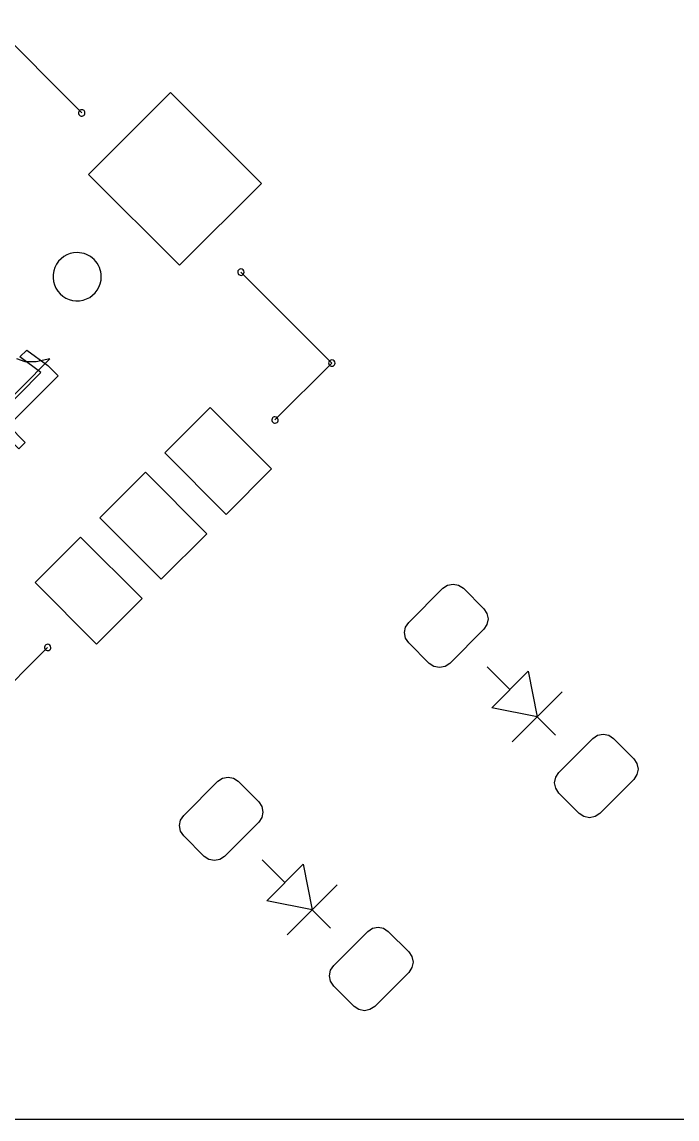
# Model space of a CAD drawing. Header units: millimetres. Extents: x 10 to 287, y 10 to 200.
# Drawn here: x 32.23 to 42.42, y 102.16 to 119.21 of the extents above; entities that cross this region are included whole.
import ezdxf

# ---------------------------------------------------------------- set-up
doc = ezdxf.new("R2010")
doc.units = ezdxf.units.MM
doc.layers.get('0').update_dxf_attribs({"linetype": 'CONTINUOUS'})

msp = doc.modelspace()

# ---------------------------------------------------------------- linework, layer by layer
at = {"color": 7}
for points in [[(31.75, 119.2105), (33.1642, 117.7963)], [(33.1642, 117.7963), (31.75, 119.2105)], [(35.6391, 115.3214), (37.0533, 113.9072)], [(36.1694, 113.0233), (37.0533, 113.9072), (35.6391, 115.3214)], [(31.7715, 113.0735), (32.6696, 113.9715), (32.4557, 113.9287), (32.2847, 113.9287), (32.1564, 113.9715)], [(37.0533, 113.9072), (36.1694, 113.0233)], [(39.8232, 108.834), (39.4697, 109.1875)], [(39.5404, 108.5511), (40.1061, 109.1168)], [(40.1061, 109.1168), (40.2475, 108.4097), (39.5404, 108.5511)], [(40.2475, 108.4097), (40.6364, 108.7986)], [(40.2475, 108.4097), (39.8586, 108.0208)], [(40.5303, 108.1269), (40.2475, 108.4097)], [(36.3232, 105.834), (35.9697, 106.1875)], [(36.0404, 105.5511), (36.6061, 106.1168)], [(36.6061, 106.1168), (36.7475, 105.4097), (36.0404, 105.5511)], [(36.7475, 105.4097), (37.1364, 105.7986)], [(36.7475, 105.4097), (36.3586, 105.0208)], [(37.0303, 105.1269), (36.7475, 105.4097)], [(20.5, 102.1572), (53.3158, 102.1572)]]:
    msp.add_lwpolyline(points, dxfattribs=at)
for points in [[(34.6845, 115.4275), (33.2703, 116.8417), (34.5431, 118.1145), (35.9573, 116.7003)], [(34.6845, 115.4275), (33.2703, 116.8417), (34.5431, 118.1145), (35.9573, 116.7003)], [(34.6845, 115.4275), (33.2703, 116.8417), (34.5431, 118.1145), (35.9573, 116.7003)], [(33.1642, 117.8463)], [(33.0935, 115.6257)], [(33.0935, 115.6257)], [(33.0935, 115.6257)], [(33.0935, 115.6257)], [(33.0935, 115.6257)], [(33.0935, 115.6257)], [(35.6391, 115.3714)], [(31.601109, 113.356778), (31.863499, 113.094387), (32.529404, 113.760293), (32.201862, 114.003647), (32.309436, 114.111221), (32.635388, 113.869457), (32.796003, 113.708843), (32.022523, 112.935363), (32.284914, 112.672973), (32.185524, 112.573583), (31.501719, 113.257388)], [(37.0533, 113.9572), (37.0533, 113.9572)], [(35.4093, 111.5561), (34.4547, 112.5107), (35.1618, 113.2178), (36.1164, 112.2632)], [(35.4093, 111.5561), (34.4547, 112.5107), (35.1618, 113.2178), (36.1164, 112.2632)], [(35.4093, 111.5561), (34.4547, 112.5107), (35.1618, 113.2178), (36.1164, 112.2632)], [(36.1694, 113.0733)], [(34.4017, 110.5484), (33.4471, 111.503), (34.1542, 112.2101), (35.1088, 111.2555)], [(34.4017, 110.5484), (33.4471, 111.503), (34.1542, 112.2101), (35.1088, 111.2555)], [(34.4017, 110.5484), (33.4471, 111.503), (34.1542, 112.2101), (35.1088, 111.2555)], [(33.394, 109.5408), (32.4394, 110.4954), (33.1465, 111.2025), (34.1011, 110.2479)], [(33.394, 109.5408), (32.4394, 110.4954), (33.1465, 111.2025), (34.1011, 110.2479)], [(33.394, 109.5408), (32.4394, 110.4954), (33.1465, 111.2025), (34.1011, 110.2479)], [(38.8863, 109.2406), (38.8133, 109.1918), (38.7272, 109.1747), (38.6411, 109.1918), (38.5681, 109.2406), (38.2499, 109.5588), (38.2011, 109.6318), (38.184, 109.7179), (38.2011, 109.804), (38.2499, 109.877), (38.7802, 110.4073), (38.8532, 110.4561), (38.9393, 110.4732), (39.0254, 110.4561), (39.0984, 110.4073), (39.4166, 110.0891), (39.4654, 110.0161), (39.4825, 109.93), (39.4654, 109.8439), (39.4166, 109.7709)], [(38.8863, 109.2406), (38.8133, 109.1918), (38.7272, 109.1747), (38.6411, 109.1918), (38.5681, 109.2406), (38.2499, 109.5588), (38.2011, 109.6318), (38.184, 109.7179), (38.2011, 109.804), (38.2499, 109.877), (38.7802, 110.4073), (38.8532, 110.4561), (38.9393, 110.4732), (39.0254, 110.4561), (39.0984, 110.4073), (39.4166, 110.0891), (39.4654, 110.0161), (39.4825, 109.93), (39.4654, 109.8439), (39.4166, 109.7709)], [(38.8863, 109.2406), (38.8133, 109.1918), (38.7272, 109.1747), (38.6411, 109.1918), (38.5681, 109.2406), (38.2499, 109.5588), (38.2011, 109.6318), (38.184, 109.7179), (38.2011, 109.804), (38.2499, 109.877), (38.7802, 110.4073), (38.8532, 110.4561), (38.9393, 110.4732), (39.0254, 110.4561), (39.0984, 110.4073), (39.4166, 110.0891), (39.4654, 110.0161), (39.4825, 109.93), (39.4654, 109.8439), (39.4166, 109.7709)], [(31.75, 108.6039), (32.6339, 109.4878)], [(32.6339, 109.5378)], [(41.2198, 106.9071), (41.1468, 106.8583), (41.0607, 106.8412), (40.9746, 106.8583), (40.9016, 106.9071), (40.5834, 107.2253), (40.5346, 107.2983), (40.5175, 107.3844), (40.5346, 107.4705), (40.5834, 107.5435), (41.1137, 108.0738), (41.1867, 108.1226), (41.2728, 108.1397), (41.3589, 108.1226), (41.4319, 108.0738), (41.7501, 107.7556), (41.7989, 107.6826), (41.816, 107.5965), (41.7989, 107.5104), (41.7501, 107.4374)], [(41.2198, 106.9071), (41.1468, 106.8583), (41.0607, 106.8412), (40.9746, 106.8583), (40.9016, 106.9071), (40.5834, 107.2253), (40.5346, 107.2983), (40.5175, 107.3844), (40.5346, 107.4705), (40.5834, 107.5435), (41.1137, 108.0738), (41.1867, 108.1226), (41.2728, 108.1397), (41.3589, 108.1226), (41.4319, 108.0738), (41.7501, 107.7556), (41.7989, 107.6826), (41.816, 107.5965), (41.7989, 107.5104), (41.7501, 107.4374)], [(41.2198, 106.9071), (41.1468, 106.8583), (41.0607, 106.8412), (40.9746, 106.8583), (40.9016, 106.9071), (40.5834, 107.2253), (40.5346, 107.2983), (40.5175, 107.3844), (40.5346, 107.4705), (40.5834, 107.5435), (41.1137, 108.0738), (41.1867, 108.1226), (41.2728, 108.1397), (41.3589, 108.1226), (41.4319, 108.0738), (41.7501, 107.7556), (41.7989, 107.6826), (41.816, 107.5965), (41.7989, 107.5104), (41.7501, 107.4374)], [(35.3863, 106.2406), (35.3133, 106.1918), (35.2272, 106.1747), (35.1411, 106.1918), (35.0681, 106.2406), (34.7499, 106.5588), (34.7011, 106.6318), (34.684, 106.7179), (34.7011, 106.804), (34.7499, 106.877), (35.2802, 107.4073), (35.3532, 107.4561), (35.4393, 107.4732), (35.5254, 107.4561), (35.5984, 107.4073), (35.9166, 107.0891), (35.9654, 107.0161), (35.9825, 106.93), (35.9654, 106.8439), (35.9166, 106.7709)], [(35.3863, 106.2406), (35.3133, 106.1918), (35.2272, 106.1747), (35.1411, 106.1918), (35.0681, 106.2406), (34.7499, 106.5588), (34.7011, 106.6318), (34.684, 106.7179), (34.7011, 106.804), (34.7499, 106.877), (35.2802, 107.4073), (35.3532, 107.4561), (35.4393, 107.4732), (35.5254, 107.4561), (35.5984, 107.4073), (35.9166, 107.0891), (35.9654, 107.0161), (35.9825, 106.93), (35.9654, 106.8439), (35.9166, 106.7709)], [(35.3863, 106.2406), (35.3133, 106.1918), (35.2272, 106.1747), (35.1411, 106.1918), (35.0681, 106.2406), (34.7499, 106.5588), (34.7011, 106.6318), (34.684, 106.7179), (34.7011, 106.804), (34.7499, 106.877), (35.2802, 107.4073), (35.3532, 107.4561), (35.4393, 107.4732), (35.5254, 107.4561), (35.5984, 107.4073), (35.9166, 107.0891), (35.9654, 107.0161), (35.9825, 106.93), (35.9654, 106.8439), (35.9166, 106.7709)], [(37.7198, 103.9071), (37.6468, 103.8583), (37.5607, 103.8412), (37.4746, 103.8583), (37.4016, 103.9071), (37.0834, 104.2253), (37.0346, 104.2983), (37.0175, 104.3844), (37.0346, 104.4705), (37.0834, 104.5435), (37.6137, 105.0738), (37.6867, 105.1226), (37.7728, 105.1397), (37.8589, 105.1226), (37.9319, 105.0738), (38.2501, 104.7556), (38.2989, 104.6826), (38.316, 104.5965), (38.2989, 104.5104), (38.2501, 104.4374)], [(37.7198, 103.9071), (37.6468, 103.8583), (37.5607, 103.8412), (37.4746, 103.8583), (37.4016, 103.9071), (37.0834, 104.2253), (37.0346, 104.2983), (37.0175, 104.3844), (37.0346, 104.4705), (37.0834, 104.5435), (37.6137, 105.0738), (37.6867, 105.1226), (37.7728, 105.1397), (37.8589, 105.1226), (37.9319, 105.0738), (38.2501, 104.7556), (38.2989, 104.6826), (38.316, 104.5965), (38.2989, 104.5104), (38.2501, 104.4374)], [(37.7198, 103.9071), (37.6468, 103.8583), (37.5607, 103.8412), (37.4746, 103.8583), (37.4016, 103.9071), (37.0834, 104.2253), (37.0346, 104.2983), (37.0175, 104.3844), (37.0346, 104.4705), (37.0834, 104.5435), (37.6137, 105.0738), (37.6867, 105.1226), (37.7728, 105.1397), (37.8589, 105.1226), (37.9319, 105.0738), (38.2501, 104.7556), (38.2989, 104.6826), (38.316, 104.5965), (38.2989, 104.5104), (38.2501, 104.4374)]]:
    msp.add_lwpolyline(points, close=True, dxfattribs=at)
for points in [[(33.1642, 117.8463), (33.143977, 117.8463), (33.125745, 117.834118), (33.118006, 117.815434)], [(33.199555, 117.831655), (33.190179, 117.841032), (33.177461, 117.8463), (33.1642, 117.8463)], [(33.118006, 117.815434), (33.110267, 117.79675), (33.114545, 117.775245), (33.128845, 117.760945)], [(33.128845, 117.760945), (33.143145, 117.746645), (33.16465, 117.742367), (33.183334, 117.750106)], [(33.183334, 117.750106), (33.202018, 117.757845), (33.2142, 117.776077), (33.2142, 117.7963)], [(33.2142, 117.7963), (33.2142, 117.809561), (33.208932, 117.822279), (33.199555, 117.831655)], [(33.0935, 115.6257), (32.941827, 115.6257), (32.805088, 115.534334), (32.747045, 115.394206)], [(33.0935, 115.6257), (32.941827, 115.6257), (32.805088, 115.534334), (32.747045, 115.394206)], [(33.0935, 115.6257), (32.941827, 115.6257), (32.805088, 115.534334), (32.747045, 115.394206)], [(33.0935, 115.6257), (32.941827, 115.6257), (32.805088, 115.534334), (32.747045, 115.394206)], [(33.0935, 115.6257), (32.941827, 115.6257), (32.805088, 115.534334), (32.747045, 115.394206)], [(33.0935, 115.6257), (32.941827, 115.6257), (32.805088, 115.534334), (32.747045, 115.394206)], [(33.358665, 115.515865), (33.288339, 115.586191), (33.192956, 115.6257), (33.0935, 115.6257)], [(33.358665, 115.515865), (33.288339, 115.586191), (33.192956, 115.6257), (33.0935, 115.6257)], [(33.358665, 115.515865), (33.288339, 115.586191), (33.192956, 115.6257), (33.0935, 115.6257)], [(33.358665, 115.515865), (33.288339, 115.586191), (33.192956, 115.6257), (33.0935, 115.6257)], [(33.358665, 115.515865), (33.288339, 115.586191), (33.192956, 115.6257), (33.0935, 115.6257)], [(33.358665, 115.515865), (33.288339, 115.586191), (33.192956, 115.6257), (33.0935, 115.6257)], [(33.4685, 115.2507), (33.4685, 115.350156), (33.428991, 115.445539), (33.358665, 115.515865)], [(33.4685, 115.2507), (33.4685, 115.350156), (33.428991, 115.445539), (33.358665, 115.515865)], [(33.4685, 115.2507), (33.4685, 115.350156), (33.428991, 115.445539), (33.358665, 115.515865)], [(33.4685, 115.2507), (33.4685, 115.350156), (33.428991, 115.445539), (33.358665, 115.515865)], [(33.4685, 115.2507), (33.4685, 115.350156), (33.428991, 115.445539), (33.358665, 115.515865)], [(33.4685, 115.2507), (33.4685, 115.350156), (33.428991, 115.445539), (33.358665, 115.515865)], [(32.747045, 115.394206), (32.689002, 115.254078), (32.721086, 115.092784), (32.828335, 114.985535)], [(32.747045, 115.394206), (32.689002, 115.254078), (32.721086, 115.092784), (32.828335, 114.985535)], [(32.747045, 115.394206), (32.689002, 115.254078), (32.721086, 115.092784), (32.828335, 114.985535)], [(32.747045, 115.394206), (32.689002, 115.254078), (32.721086, 115.092784), (32.828335, 114.985535)], [(32.747045, 115.394206), (32.689002, 115.254078), (32.721086, 115.092784), (32.828335, 114.985535)], [(32.747045, 115.394206), (32.689002, 115.254078), (32.721086, 115.092784), (32.828335, 114.985535)], [(35.592906, 115.340534), (35.585167, 115.32185), (35.589445, 115.300345), (35.603745, 115.286045)], [(35.6391, 115.3714), (35.618877, 115.3714), (35.600645, 115.359218), (35.592906, 115.340534)], [(35.603745, 115.286045), (35.618045, 115.271745), (35.63955, 115.267467), (35.658234, 115.275206)], [(35.674455, 115.356755), (35.665079, 115.366132), (35.652361, 115.3714), (35.6391, 115.3714)], [(35.658234, 115.275206), (35.676918, 115.282945), (35.6891, 115.301177), (35.6891, 115.3214)], [(35.6891, 115.3214), (35.6891, 115.334661), (35.683832, 115.347379), (35.674455, 115.356755)], [(33.237006, 114.904245), (33.377134, 114.962288), (33.4685, 115.099027), (33.4685, 115.2507)], [(33.237006, 114.904245), (33.377134, 114.962288), (33.4685, 115.099027), (33.4685, 115.2507)], [(33.237006, 114.904245), (33.377134, 114.962288), (33.4685, 115.099027), (33.4685, 115.2507)], [(33.237006, 114.904245), (33.377134, 114.962288), (33.4685, 115.099027), (33.4685, 115.2507)], [(33.237006, 114.904245), (33.377134, 114.962288), (33.4685, 115.099027), (33.4685, 115.2507)], [(33.237006, 114.904245), (33.377134, 114.962288), (33.4685, 115.099027), (33.4685, 115.2507)], [(32.828335, 114.985535), (32.935584, 114.878286), (33.096878, 114.846202), (33.237006, 114.904245)], [(32.828335, 114.985535), (32.935584, 114.878286), (33.096878, 114.846202), (33.237006, 114.904245)], [(32.828335, 114.985535), (32.935584, 114.878286), (33.096878, 114.846202), (33.237006, 114.904245)], [(32.828335, 114.985535), (32.935584, 114.878286), (33.096878, 114.846202), (33.237006, 114.904245)], [(32.828335, 114.985535), (32.935584, 114.878286), (33.096878, 114.846202), (33.237006, 114.904245)], [(32.828335, 114.985535), (32.935584, 114.878286), (33.096878, 114.846202), (33.237006, 114.904245)], [(37.007106, 113.926334), (36.999367, 113.90765), (37.003645, 113.886145), (37.017945, 113.871845)], [(37.007106, 113.926334), (36.999367, 113.90765), (37.003645, 113.886145), (37.017945, 113.871845)], [(37.0533, 113.9572), (37.033077, 113.9572), (37.014845, 113.945018), (37.007106, 113.926334)], [(37.0533, 113.9572), (37.033077, 113.9572), (37.014845, 113.945018), (37.007106, 113.926334)], [(37.088655, 113.942555), (37.079279, 113.951932), (37.066561, 113.9572), (37.0533, 113.9572)], [(37.088655, 113.942555), (37.079279, 113.951932), (37.066561, 113.9572), (37.0533, 113.9572)], [(37.1033, 113.9072), (37.1033, 113.920461), (37.098032, 113.933179), (37.088655, 113.942555)], [(37.1033, 113.9072), (37.1033, 113.920461), (37.098032, 113.933179), (37.088655, 113.942555)], [(37.017945, 113.871845), (37.032245, 113.857545), (37.05375, 113.853267), (37.072434, 113.861006)], [(37.017945, 113.871845), (37.032245, 113.857545), (37.05375, 113.853267), (37.072434, 113.861006)], [(37.072434, 113.861006), (37.091118, 113.868745), (37.1033, 113.886977), (37.1033, 113.9072)], [(37.072434, 113.861006), (37.091118, 113.868745), (37.1033, 113.886977), (37.1033, 113.9072)], [(36.1694, 113.0733), (36.149177, 113.0733), (36.130945, 113.061118), (36.123206, 113.042434)], [(36.204755, 113.058655), (36.195379, 113.068032), (36.182661, 113.0733), (36.1694, 113.0733)], [(36.123206, 113.042434), (36.115467, 113.02375), (36.119745, 113.002245), (36.134045, 112.987945)], [(36.134045, 112.987945), (36.148345, 112.973645), (36.16985, 112.969367), (36.188534, 112.977106)], [(36.188534, 112.977106), (36.207218, 112.984845), (36.2194, 113.003077), (36.2194, 113.0233)], [(36.2194, 113.0233), (36.2194, 113.036561), (36.214132, 113.049279), (36.204755, 113.058655)], [(32.587706, 109.506934), (32.579967, 109.48825), (32.584245, 109.466745), (32.598545, 109.452445)], [(32.6339, 109.5378), (32.613677, 109.5378), (32.595445, 109.525618), (32.587706, 109.506934)], [(32.669255, 109.523155), (32.659879, 109.532532), (32.647161, 109.5378), (32.6339, 109.5378)], [(32.653034, 109.441606), (32.671718, 109.449345), (32.6839, 109.467577), (32.6839, 109.4878)], [(32.6839, 109.4878), (32.6839, 109.501061), (32.678632, 109.513779), (32.669255, 109.523155)], [(32.598545, 109.452445), (32.612845, 109.438145), (32.63435, 109.433867), (32.653034, 109.441606)]]:
    msp.add_open_spline(points, degree=3, dxfattribs=at)

doc.saveas('drawing.dxf')
